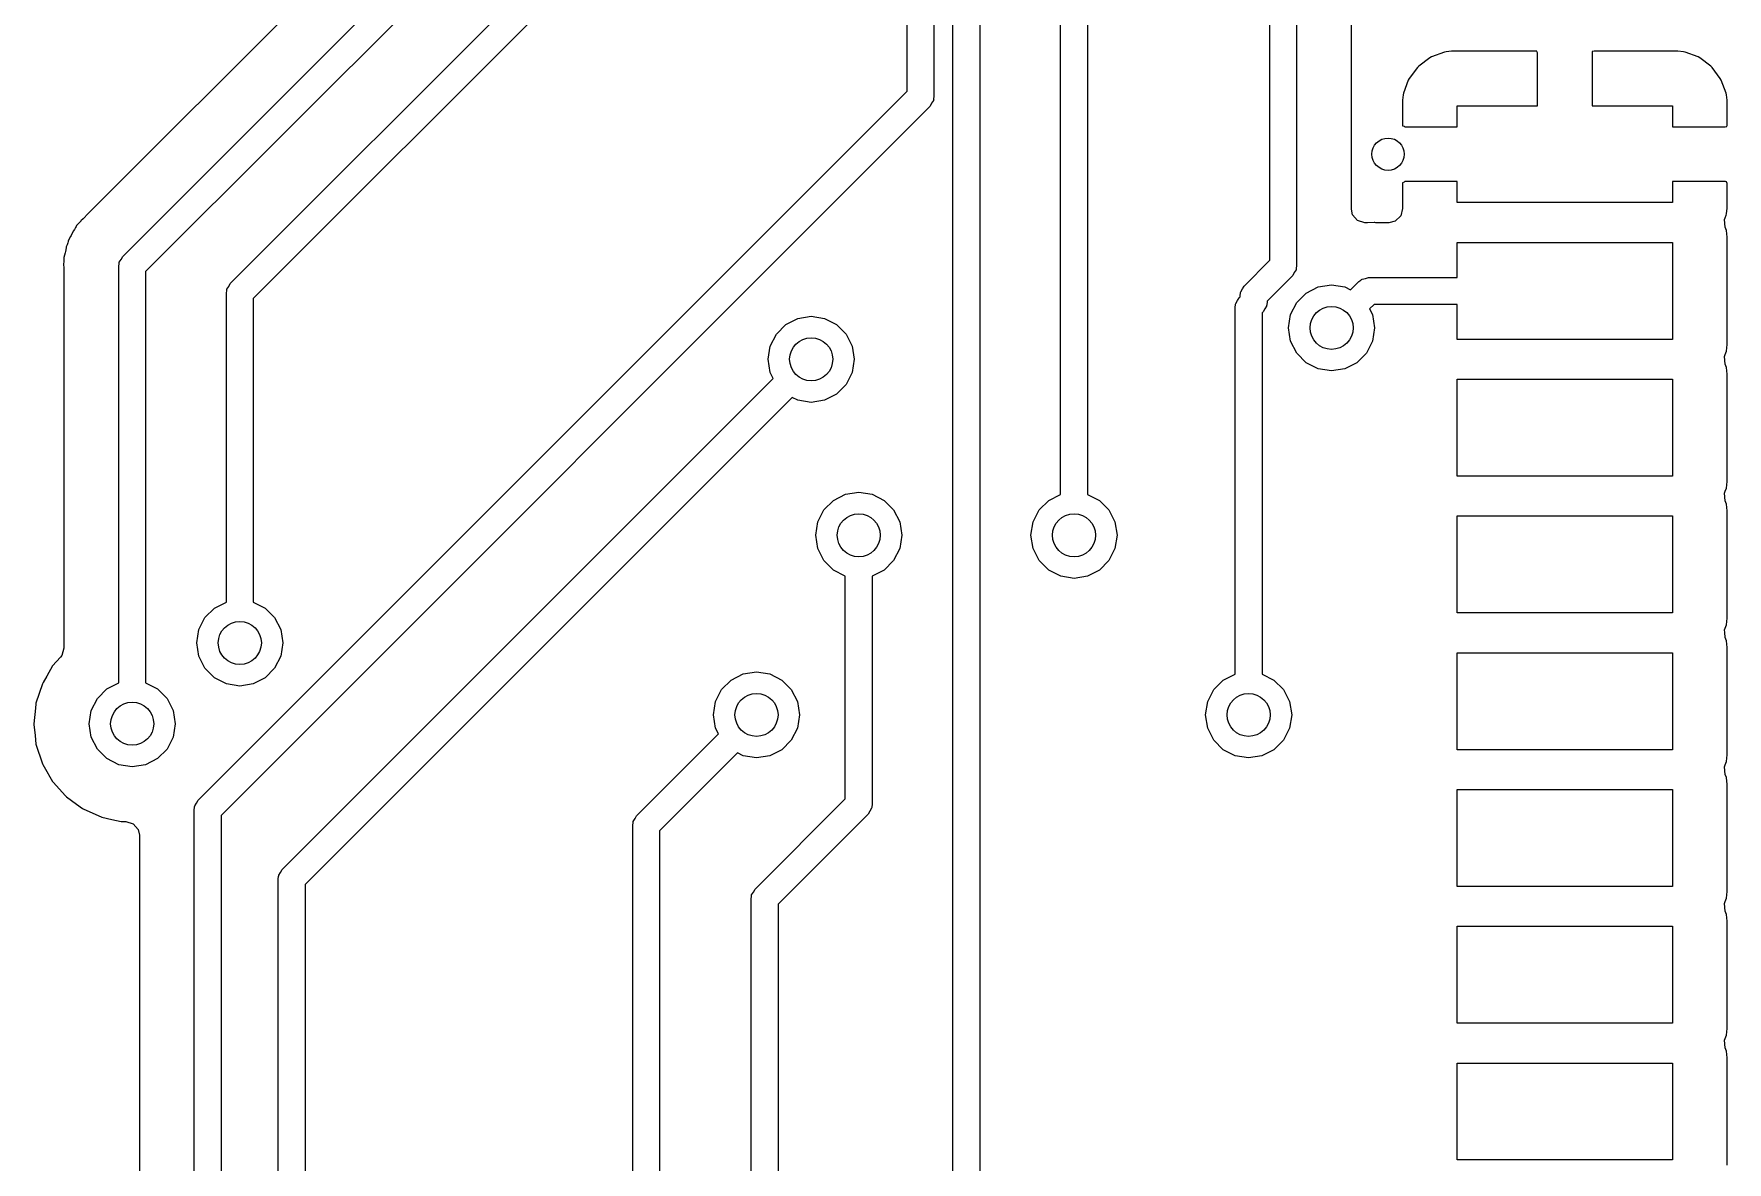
# Model space of a CAD drawing. Extents: x 1.82 to 8.48, y -4.98 to -0.82.
# Drawn here: x 6.736 to 7.355, y -3.084 to -2.671 of the extents above; entities that cross this region are included whole.
import ezdxf

# ---------------------------------------------------------------- set-up
doc = ezdxf.new("R2010")
doc.units = 0
doc.header["$MEASUREMENT"] = 0
doc.layers.add('BLACK', color=7, linetype='CONTINUOUS')

msp = doc.modelspace()

# ---------------------------------------------------------------- linework, layer by layer
at = {"layer": 'BLACK', "linetype": 'CONTINUOUS'}
for p, q in [((6.76817, -2.75243), (6.98327, -2.53733)), ((6.99167, -2.54285), (6.77657, -2.75794)), ((6.80754, -2.76227), (7.02264, -2.54717)), ((7.03104, -2.55269), (6.81594, -2.76779)), ((7.05508, -2.6919), (7.05508, -2.6203)), ((7.06492, -2.6203), (7.06492, -2.69394)), ((7.07185, -3.30929), (7.07185, -2.62335)), ((7.08169, -2.62539), (7.08169, -3.32382)), ((7.11122, -2.83938), (7.11122, -2.62386)), ((7.12106, -2.6259), (7.12106, -2.83938)), ((7.18772, -2.7538), (7.18772, -2.62736)), ((7.19756, -2.6294), (7.19756, -2.75584)), ((6.85894, -2.63335), (6.75621, -2.73608)), ((7.21758, -2.7351), (7.21758, -2.63974)), ((7.24627, -2.67977), (7.24225, -2.68278)), ((7.24689, -2.67944), (7.24627, -2.67977)), ((7.25163, -2.67766), (7.24689, -2.67944)), ((7.25223, -2.67752), (7.25163, -2.67766)), ((7.25423, -2.6773), (7.25223, -2.67752)), ((7.2545, -2.67728), (7.25423, -2.6773)), ((7.2851, -2.67728), (7.2545, -2.67728)), ((7.2854, -2.67735), (7.2851, -2.67728)), ((7.28545, -2.6774), (7.2854, -2.67735)), ((7.28563, -2.678), (7.28545, -2.6774)), ((7.28563, -2.69728), (7.28563, -2.678)), ((7.3057, -2.67751), (7.30563, -2.67782)), ((7.30563, -2.67782), (7.30563, -2.69728)), ((7.30574, -2.67746), (7.3057, -2.67751)), ((7.30634, -2.67728), (7.30574, -2.67746)), ((7.33676, -2.67728), (7.30634, -2.67728)), ((7.33703, -2.6773), (7.33676, -2.67728)), ((7.33903, -2.67752), (7.33703, -2.6773)), ((7.33963, -2.67766), (7.33903, -2.67752)), ((7.34437, -2.67944), (7.33963, -2.67766)), ((7.34499, -2.67977), (7.34437, -2.67944)), ((7.349, -2.68278), (7.34499, -2.67977)), ((7.23875, -2.6873), (7.23841, -2.68791)), ((7.24176, -2.68328), (7.23875, -2.6873)), ((7.24225, -2.68278), (7.24176, -2.68328)), ((7.3495, -2.68328), (7.349, -2.68278)), ((7.35251, -2.6873), (7.3495, -2.68328)), ((7.35285, -2.68791), (7.35251, -2.6873)), ((6.79575, -2.95123), (7.05508, -2.6919)), ((7.06492, -2.69394), (7.0648, -2.6948)), ((7.23649, -2.69325), (7.23627, -2.69526)), ((7.23663, -2.69265), (7.23649, -2.69325)), ((7.23841, -2.68791), (7.23663, -2.69265)), ((7.35463, -2.69265), (7.35285, -2.68791)), ((7.35477, -2.69325), (7.35463, -2.69265)), ((7.35499, -2.69526), (7.35477, -2.69325)), ((7.06348, -2.69742), (6.80415, -2.95674)), ((7.06406, -2.69635), (7.06348, -2.69742)), ((7.06472, -2.69533), (7.06406, -2.69635)), ((7.06476, -2.69508), (7.06472, -2.69533)), ((7.06481, -2.69499), (7.06476, -2.69508)), ((7.0648, -2.6948), (7.06481, -2.69499)), ((7.23627, -2.69526), (7.23626, -2.69552)), ((7.23626, -2.69552), (7.23626, -2.70429)), ((7.25626, -2.705), (7.25626, -2.69728)), ((7.25626, -2.69728), (7.28563, -2.69728)), ((7.30563, -2.69728), (7.335, -2.69728)), ((7.335, -2.69728), (7.335, -2.705)), ((7.355, -2.69552), (7.35499, -2.69526)), ((7.355, -2.70447), (7.355, -2.69552)), ((7.23626, -2.70429), (7.23634, -2.70457)), ((7.23634, -2.70457), (7.23691, -2.70477)), ((7.23691, -2.70477), (7.23718, -2.705)), ((7.23718, -2.705), (7.25626, -2.705)), ((7.335, -2.705), (7.35429, -2.705)), ((7.35429, -2.705), (7.35489, -2.70482)), ((7.35489, -2.70482), (7.35493, -2.70477)), ((7.35493, -2.70477), (7.355, -2.70447)), ((7.23718, -2.725), (7.23691, -2.72523)), ((7.25626, -2.725), (7.23718, -2.725)), ((7.25626, -2.73272), (7.25626, -2.725)), ((7.35447, -2.725), (7.335, -2.725)), ((7.335, -2.725), (7.335, -2.73272)), ((7.35477, -2.72507), (7.35447, -2.725)), ((7.23628, -2.72546), (7.23626, -2.72553)), ((7.23626, -2.72553), (7.23626, -2.73448)), ((7.23691, -2.72523), (7.23628, -2.72546)), ((7.35482, -2.72511), (7.35477, -2.72507)), ((7.355, -2.72571), (7.35482, -2.72511)), ((7.355, -2.73448), (7.355, -2.72571)), ((6.75542, -2.73676), (6.75379, -2.73849)), ((6.75563, -2.73654), (6.75542, -2.73676)), ((6.75588, -2.73637), (6.75563, -2.73654)), ((6.75621, -2.73608), (6.75588, -2.73637)), ((7.21803, -2.73716), (7.21758, -2.7351)), ((7.21986, -2.73927), (7.21803, -2.73716)), ((7.23628, -2.73483), (7.23564, -2.73755)), ((7.23626, -2.73448), (7.23628, -2.73483)), ((7.335, -2.73272), (7.25626, -2.73272)), ((7.35429, -2.73823), (7.35463, -2.73735)), ((7.35463, -2.73735), (7.35477, -2.73675)), ((7.35477, -2.73675), (7.35499, -2.73474)), ((7.35499, -2.73474), (7.355, -2.73448)), ((6.74989, -2.74339), (6.74932, -2.74471)), ((6.75002, -2.74311), (6.74989, -2.74339)), ((6.74989, -2.74339), (6.74989, -2.74339)), ((6.7505, -2.74248), (6.75002, -2.74311)), ((6.75093, -2.74183), (6.7505, -2.74248)), ((6.75117, -2.7414), (6.75093, -2.74183)), ((6.75132, -2.74113), (6.75117, -2.7414)), ((6.75117, -2.7414), (6.75117, -2.7414)), ((6.75251, -2.73986), (6.75132, -2.74113)), ((6.75281, -2.7395), (6.75251, -2.73986)), ((6.75291, -2.73938), (6.75281, -2.7395)), ((6.75369, -2.7386), (6.75291, -2.73938)), ((6.75379, -2.73849), (6.75369, -2.7386)), ((7.22254, -2.74006), (7.21986, -2.73927)), ((7.22338, -2.74006), (7.22254, -2.74006)), ((7.22353, -2.74006), (7.22338, -2.74006)), ((7.2259, -2.73998), (7.22353, -2.74006)), ((7.22622, -2.73997), (7.2259, -2.73998)), ((7.2259, -2.73998), (7.2259, -2.73998)), ((7.22651, -2.74004), (7.22622, -2.73997)), ((7.22695, -2.74006), (7.22651, -2.74004)), ((7.23133, -2.74006), (7.22695, -2.74006)), ((7.23363, -2.73949), (7.23133, -2.74006)), ((7.23564, -2.73755), (7.23363, -2.73949)), ((7.35409, -2.73893), (7.35429, -2.73823)), ((7.35429, -2.74171), (7.35409, -2.73893)), ((7.35475, -2.74294), (7.35429, -2.74171)), ((7.35502, -2.74539), (7.35475, -2.74294)), ((6.74746, -2.7492), (6.74724, -2.75061)), ((6.74751, -2.74889), (6.74746, -2.7492)), ((6.74746, -2.7492), (6.74746, -2.7492)), ((6.74783, -2.74816), (6.74751, -2.74889)), ((6.74808, -2.74742), (6.74783, -2.74816)), ((6.7482, -2.74695), (6.74808, -2.74742)), ((6.74828, -2.74665), (6.7482, -2.74695)), ((6.7482, -2.74695), (6.7482, -2.74695)), ((6.74912, -2.74513), (6.74828, -2.74665)), ((6.74932, -2.74471), (6.74912, -2.74513)), ((7.25626, -2.76008), (7.25626, -2.74728)), ((7.25626, -2.74728), (7.335, -2.74728)), ((7.335, -2.74728), (7.335, -2.78272)), ((7.35502, -2.78461), (7.35502, -2.74539)), ((6.74665, -2.75433), (6.74653, -2.75512)), ((6.74653, -2.75512), (6.74669, -2.75684)), ((6.74671, -2.75355), (6.74665, -2.75433)), ((6.74693, -2.75189), (6.74671, -2.75275)), ((6.74671, -2.75275), (6.74671, -2.75355)), ((6.74715, -2.75107), (6.74693, -2.75189)), ((6.74724, -2.75061), (6.74715, -2.75107)), ((6.76673, -2.75591), (6.76686, -2.75504)), ((6.76673, -2.90828), (6.76673, -2.75591)), ((6.76685, -2.75486), (6.7669, -2.75476)), ((6.76686, -2.75504), (6.76685, -2.75486)), ((6.7669, -2.75476), (6.76693, -2.75451)), ((6.76693, -2.75451), (6.76759, -2.75349)), ((6.76759, -2.75349), (6.76817, -2.75243)), ((7.17834, -2.76319), (7.18772, -2.7538)), ((7.19756, -2.75584), (7.19744, -2.75671)), ((6.74669, -2.75684), (6.74669, -2.75685)), ((6.74669, -2.75685), (6.74671, -2.75732)), ((6.74671, -2.75732), (6.74671, -2.89557)), ((6.77657, -2.75794), (6.77657, -2.90828)), ((7.19612, -2.75932), (7.18674, -2.7687)), ((7.1967, -2.75826), (7.19612, -2.75932)), ((7.19736, -2.75724), (7.1967, -2.75826)), ((7.1974, -2.75699), (7.19736, -2.75724)), ((7.19745, -2.75689), (7.1974, -2.75699)), ((7.19744, -2.75671), (7.19745, -2.75689)), ((7.21731, -2.76458), (7.22037, -2.76152)), ((7.22037, -2.76152), (7.22107, -2.761)), ((7.22107, -2.761), (7.22119, -2.76086)), ((7.22119, -2.76086), (7.2213, -2.76083)), ((7.2213, -2.76083), (7.2215, -2.76068)), ((7.2215, -2.76068), (7.22269, -2.76042)), ((7.22269, -2.76042), (7.22385, -2.76008)), ((7.22385, -2.76008), (7.25626, -2.76008)), ((6.8061, -2.76575), (6.80623, -2.76488)), ((6.8061, -2.87875), (6.8061, -2.76575)), ((6.80622, -2.7647), (6.80627, -2.7646)), ((6.80623, -2.76488), (6.80622, -2.7647)), ((6.80627, -2.7646), (6.80631, -2.76435)), ((6.80631, -2.76435), (6.80696, -2.76333)), ((6.80696, -2.76333), (6.80754, -2.76227)), ((6.81594, -2.76779), (6.81594, -2.87875)), ((7.17594, -2.76853), (7.17652, -2.76747)), ((7.17652, -2.76747), (7.1769, -2.76709)), ((7.1769, -2.76667), (7.17702, -2.7658)), ((7.1769, -2.76709), (7.1769, -2.76667)), ((7.17701, -2.76562), (7.17706, -2.76552)), ((7.17702, -2.7658), (7.17701, -2.76562)), ((7.17706, -2.76552), (7.1771, -2.76527)), ((7.1771, -2.76527), (7.17776, -2.76425)), ((7.17776, -2.76425), (7.17834, -2.76319)), ((7.19761, -2.76924), (7.2011, -2.76576)), ((7.2011, -2.76576), (7.20549, -2.76352)), ((7.20549, -2.76352), (7.21035, -2.76275)), ((7.21035, -2.76275), (7.21522, -2.76352)), ((7.21522, -2.76352), (7.21731, -2.76458)), ((7.01513, -2.77502), (7.02, -2.77425)), ((7.02, -2.77425), (7.02487, -2.77502)), ((7.17508, -2.77095), (7.1752, -2.77008)), ((7.17508, -2.90505), (7.17508, -2.77095)), ((7.17519, -2.7699), (7.17524, -2.7698)), ((7.1752, -2.77008), (7.17519, -2.7699)), ((7.17524, -2.7698), (7.17528, -2.76955)), ((7.17528, -2.76955), (7.17594, -2.76853)), ((7.1853, -2.77261), (7.18492, -2.77299)), ((7.18492, -2.77299), (7.18492, -2.90505)), ((7.18588, -2.77155), (7.1853, -2.77261)), ((7.18654, -2.77053), (7.18588, -2.77155)), ((7.18657, -2.77028), (7.18654, -2.77053)), ((7.18662, -2.77018), (7.18657, -2.77028)), ((7.18674, -2.76913), (7.18661, -2.77)), ((7.18661, -2.77), (7.18662, -2.77018)), ((7.18674, -2.7687), (7.18674, -2.76913)), ((7.1946, -2.7785), (7.19537, -2.77363)), ((7.19537, -2.77363), (7.19761, -2.76924)), ((7.22589, -2.76992), (7.22427, -2.77154)), ((7.22427, -2.77154), (7.22533, -2.77363)), ((7.22533, -2.77363), (7.2261, -2.7785)), ((7.25626, -2.76992), (7.22589, -2.76992)), ((7.25626, -2.78272), (7.25626, -2.76992)), ((7.00502, -2.78513), (7.00726, -2.78074)), ((7.00726, -2.78074), (7.01074, -2.77726)), ((7.01074, -2.77726), (7.01513, -2.77502)), ((7.02487, -2.77502), (7.02926, -2.77726)), ((7.02926, -2.77726), (7.03274, -2.78074)), ((7.03274, -2.78074), (7.03498, -2.78513)), ((7.19537, -2.78336), (7.1946, -2.7785)), ((7.2261, -2.7785), (7.22533, -2.78336)), ((7.00425, -2.79), (7.00502, -2.78513)), ((7.03498, -2.78513), (7.03575, -2.79)), ((7.19761, -2.78775), (7.19537, -2.78336)), ((7.22533, -2.78336), (7.22309, -2.78775)), ((7.335, -2.78272), (7.25626, -2.78272)), ((7.35475, -2.78706), (7.35502, -2.78461)), ((7.00502, -2.79487), (7.00425, -2.79)), ((7.03575, -2.79), (7.03498, -2.79487)), ((7.2011, -2.79124), (7.19761, -2.78775)), ((7.20549, -2.79347), (7.2011, -2.79124)), ((7.21961, -2.79124), (7.21522, -2.79347)), ((7.22309, -2.78775), (7.21961, -2.79124)), ((7.3541, -2.78895), (7.3543, -2.78826)), ((7.3543, -2.79174), (7.3541, -2.78895)), ((7.3543, -2.78826), (7.35475, -2.78706)), ((7.35475, -2.79294), (7.3543, -2.79174)), ((7.35502, -2.79539), (7.35475, -2.79294)), ((6.82652, -2.97652), (7.00609, -2.79695)), ((7.00609, -2.79695), (7.00502, -2.79487)), ((7.03274, -2.79926), (7.02926, -2.80274)), ((7.03498, -2.79487), (7.03274, -2.79926)), ((7.21035, -2.79425), (7.20549, -2.79347)), ((7.21522, -2.79347), (7.21035, -2.79425)), ((7.25626, -2.83272), (7.25626, -2.79728)), ((7.25626, -2.79728), (7.335, -2.79728)), ((7.335, -2.79728), (7.335, -2.83272)), ((7.35502, -2.83461), (7.35502, -2.79539)), ((7.01305, -2.80391), (6.83492, -2.98204)), ((7.01513, -2.80498), (7.01305, -2.80391)), ((7.02, -2.80575), (7.01513, -2.80498)), ((7.02487, -2.80498), (7.02, -2.80575)), ((7.02926, -2.80274), (7.02487, -2.80498)), ((7.335, -2.83272), (7.25626, -2.83272)), ((7.35475, -2.83706), (7.35502, -2.83461)), ((7.02466, -2.84507), (7.02815, -2.84159)), ((7.02815, -2.84159), (7.03254, -2.83935)), ((7.03254, -2.83935), (7.0374, -2.83858)), ((7.0374, -2.83858), (7.04227, -2.83935)), ((7.04227, -2.83935), (7.04666, -2.84159)), ((7.04666, -2.84159), (7.05014, -2.84507)), ((7.1034, -2.84507), (7.10689, -2.84159)), ((7.10689, -2.84159), (7.11122, -2.83938)), ((7.12106, -2.83938), (7.1254, -2.84159)), ((7.1254, -2.84159), (7.12888, -2.84507)), ((7.3541, -2.83895), (7.3543, -2.83826)), ((7.3543, -2.84174), (7.3541, -2.83895)), ((7.3543, -2.83826), (7.35475, -2.83706)), ((7.35475, -2.84294), (7.3543, -2.84174)), ((7.02242, -2.84946), (7.02466, -2.84507)), ((7.05014, -2.84507), (7.05238, -2.84946)), ((7.10116, -2.84946), (7.1034, -2.84507)), ((7.12888, -2.84507), (7.13112, -2.84946)), ((7.25626, -2.88272), (7.25626, -2.84728)), ((7.25626, -2.84728), (7.335, -2.84728)), ((7.335, -2.84728), (7.335, -2.88272)), ((7.35502, -2.84539), (7.35475, -2.84294)), ((7.35502, -2.88461), (7.35502, -2.84539)), ((7.02165, -2.85433), (7.02242, -2.84946)), ((7.02242, -2.8592), (7.02165, -2.85433)), ((7.05238, -2.84946), (7.05315, -2.85433)), ((7.05315, -2.85433), (7.05238, -2.8592)), ((7.10039, -2.85433), (7.10116, -2.84946)), ((7.10116, -2.8592), (7.10039, -2.85433)), ((7.13112, -2.84946), (7.13189, -2.85433)), ((7.13189, -2.85433), (7.13112, -2.8592)), ((7.02466, -2.86359), (7.02242, -2.8592)), ((7.05238, -2.8592), (7.05014, -2.86359)), ((7.1034, -2.86359), (7.10116, -2.8592)), ((7.13112, -2.8592), (7.12888, -2.86359)), ((7.02815, -2.86707), (7.02466, -2.86359)), ((7.03248, -2.86928), (7.02815, -2.86707)), ((7.04666, -2.86707), (7.04232, -2.86928)), ((7.05014, -2.86359), (7.04666, -2.86707)), ((7.10689, -2.86707), (7.1034, -2.86359)), ((7.11128, -2.86931), (7.10689, -2.86707)), ((7.1254, -2.86707), (7.12101, -2.86931)), ((7.12888, -2.86359), (7.1254, -2.86707)), ((7.03248, -2.95072), (7.03248, -2.86928)), ((7.04232, -2.86928), (7.04232, -2.95276)), ((7.11614, -2.87008), (7.11128, -2.86931)), ((7.12101, -2.86931), (7.11614, -2.87008)), ((6.80177, -2.88096), (6.8061, -2.87875)), ((6.81594, -2.87875), (6.82028, -2.88096)), ((6.79605, -2.88883), (6.79828, -2.88444)), ((6.79828, -2.88444), (6.80177, -2.88096)), ((6.82028, -2.88096), (6.82376, -2.88444)), ((6.82376, -2.88444), (6.826, -2.88883)), ((7.335, -2.88272), (7.25626, -2.88272)), ((7.35475, -2.88706), (7.35502, -2.88461)), ((6.79528, -2.8937), (6.79605, -2.88883)), ((6.826, -2.88883), (6.82677, -2.8937)), ((7.3541, -2.88895), (7.3543, -2.88826)), ((7.35417, -2.88992), (7.3541, -2.88895)), ((7.3543, -2.89174), (7.35417, -2.88992)), ((7.3543, -2.88826), (7.35475, -2.88706)), ((7.35475, -2.89294), (7.3543, -2.89174)), ((6.74593, -2.89825), (6.74544, -2.89889)), ((6.74671, -2.89557), (6.74593, -2.89825)), ((6.79605, -2.89857), (6.79528, -2.8937)), ((6.82677, -2.8937), (6.826, -2.89857)), ((7.25626, -2.93272), (7.25626, -2.89728)), ((7.25626, -2.89728), (7.335, -2.89728)), ((7.335, -2.89728), (7.335, -2.93272)), ((7.35502, -2.89539), (7.35475, -2.89294)), ((7.35502, -2.93461), (7.35502, -2.89539)), ((6.74256, -2.90209), (6.7404, -2.90582)), ((6.74544, -2.89889), (6.74256, -2.90209)), ((6.79828, -2.90296), (6.79605, -2.89857)), ((6.80177, -2.90644), (6.79828, -2.90296)), ((6.82376, -2.90296), (6.82028, -2.90644)), ((6.826, -2.89857), (6.82376, -2.90296)), ((6.99513, -2.90502), (7, -2.90425)), ((7, -2.90425), (7.00487, -2.90502)), ((6.7388, -2.9086), (6.73647, -2.91575)), ((6.73908, -2.90811), (6.7388, -2.9086)), ((6.7404, -2.90582), (6.73908, -2.90811)), ((6.75891, -2.91397), (6.7624, -2.91049)), ((6.7624, -2.91049), (6.76673, -2.90828)), ((6.77657, -2.90828), (6.78091, -2.91049)), ((6.78091, -2.91049), (6.78439, -2.91397)), ((6.80616, -2.90868), (6.80177, -2.90644)), ((6.81102, -2.90945), (6.80616, -2.90868)), ((6.81589, -2.90868), (6.81102, -2.90945)), ((6.82028, -2.90644), (6.81589, -2.90868)), ((6.98502, -2.91513), (6.98726, -2.91074)), ((6.98726, -2.91074), (6.99074, -2.90726)), ((6.99074, -2.90726), (6.99513, -2.90502)), ((7.00487, -2.90502), (7.00926, -2.90726)), ((7.00926, -2.90726), (7.01274, -2.91074)), ((7.01274, -2.91074), (7.01498, -2.91513)), ((7.16502, -2.91513), (7.16726, -2.91074)), ((7.16726, -2.91074), (7.17074, -2.90726)), ((7.17074, -2.90726), (7.17508, -2.90505)), ((7.18492, -2.90505), (7.18926, -2.90726)), ((7.18926, -2.90726), (7.19274, -2.91074)), ((7.19274, -2.91074), (7.19498, -2.91513)), ((6.73645, -2.91601), (6.73629, -2.91753)), ((6.73647, -2.91575), (6.73645, -2.91601)), ((6.73645, -2.91601), (6.73645, -2.91601)), ((6.75668, -2.91836), (6.75891, -2.91397)), ((6.78439, -2.91397), (6.78663, -2.91836)), ((6.98425, -2.92), (6.98502, -2.91513)), ((7.01498, -2.91513), (7.01575, -2.92)), ((7.16425, -2.92), (7.16502, -2.91513)), ((7.19498, -2.91513), (7.19575, -2.92)), ((6.73629, -2.91753), (6.73569, -2.92323)), ((6.73569, -2.92323), (6.73572, -2.92349)), ((6.75591, -2.92323), (6.75668, -2.91836)), ((6.75668, -2.92809), (6.75591, -2.92323)), ((6.78663, -2.91836), (6.7874, -2.92323)), ((6.7874, -2.92323), (6.78663, -2.92809)), ((6.98502, -2.92487), (6.98425, -2.92)), ((7.01575, -2.92), (7.01498, -2.92487)), ((7.16502, -2.92487), (7.16425, -2.92)), ((7.19575, -2.92), (7.19498, -2.92487)), ((6.73572, -2.92349), (6.73614, -2.92748)), ((6.73614, -2.92748), (6.73647, -2.93071)), ((6.75891, -2.93248), (6.75668, -2.92809)), ((6.78663, -2.92809), (6.78439, -2.93248)), ((6.95617, -2.95687), (6.98609, -2.92695)), ((6.98609, -2.92695), (6.98502, -2.92487)), ((7.01274, -2.92926), (7.00926, -2.93274)), ((7.01498, -2.92487), (7.01274, -2.92926)), ((7.16726, -2.92926), (7.16502, -2.92487)), ((7.17074, -2.93274), (7.16726, -2.92926)), ((7.19274, -2.92926), (7.18926, -2.93274)), ((7.19498, -2.92487), (7.19274, -2.92926)), ((6.73647, -2.93071), (6.7388, -2.93786)), ((6.7624, -2.93597), (6.75891, -2.93248)), ((6.78439, -2.93248), (6.78091, -2.93597)), ((6.99305, -2.93391), (6.96457, -2.96239)), ((6.99513, -2.93498), (6.99305, -2.93391)), ((7, -2.93575), (6.99513, -2.93498)), ((7.00487, -2.93498), (7, -2.93575)), ((7.00926, -2.93274), (7.00487, -2.93498)), ((7.17513, -2.93498), (7.17074, -2.93274)), ((7.18, -2.93575), (7.17513, -2.93498)), ((7.18487, -2.93498), (7.18, -2.93575)), ((7.18926, -2.93274), (7.18487, -2.93498)), ((7.335, -2.93272), (7.25626, -2.93272)), ((7.35475, -2.93706), (7.35502, -2.93461)), ((6.7388, -2.93786), (6.73893, -2.93808)), ((6.73893, -2.93808), (6.73893, -2.93808)), ((6.73893, -2.93808), (6.73943, -2.93895)), ((6.73943, -2.93895), (6.74256, -2.94437)), ((6.76679, -2.93821), (6.7624, -2.93597)), ((6.77165, -2.93898), (6.76679, -2.93821)), ((6.77652, -2.93821), (6.77165, -2.93898)), ((6.78091, -2.93597), (6.77652, -2.93821)), ((7.3541, -2.93895), (7.3543, -2.93826)), ((7.3543, -2.94174), (7.3541, -2.93895)), ((7.3543, -2.93826), (7.35475, -2.93706)), ((7.35475, -2.94294), (7.3543, -2.94174)), ((6.74256, -2.94437), (6.74273, -2.94456)), ((6.74273, -2.94456), (6.74273, -2.94456)), ((6.74273, -2.94456), (6.74725, -2.94957)), ((7.25626, -2.98272), (7.25626, -2.94728)), ((7.25626, -2.94728), (7.335, -2.94728)), ((7.335, -2.94728), (7.335, -2.98272)), ((7.35502, -2.94539), (7.35475, -2.94294)), ((7.35502, -2.98461), (7.35502, -2.94539)), ((6.74725, -2.94957), (6.74759, -2.94996)), ((6.74759, -2.94996), (6.75124, -2.95261)), ((6.75124, -2.95261), (6.75344, -2.9542)), ((6.75344, -2.9542), (6.75367, -2.95437)), ((6.79431, -2.95471), (6.79444, -2.95384)), ((6.79442, -2.95366), (6.79448, -2.95356)), ((6.79444, -2.95384), (6.79442, -2.95366)), ((6.79448, -2.95356), (6.79451, -2.95331)), ((6.79451, -2.95331), (6.79517, -2.95229)), ((6.79517, -2.95229), (6.79575, -2.95123)), ((6.99947, -2.98372), (7.03248, -2.95072)), ((7.04212, -2.95415), (7.04146, -2.95517)), ((7.04216, -2.9539), (7.04212, -2.95415)), ((7.04221, -2.9538), (7.04216, -2.9539)), ((7.04232, -2.95276), (7.0422, -2.95362)), ((7.0422, -2.95362), (7.04221, -2.9538)), ((6.75367, -2.95437), (6.75391, -2.95448)), ((6.75391, -2.95448), (6.75391, -2.95448)), ((6.75391, -2.95448), (6.75919, -2.95683)), ((6.75919, -2.95683), (6.76054, -2.95743)), ((6.76054, -2.95743), (6.76422, -2.95821)), ((6.76422, -2.95821), (6.76764, -2.95894)), ((6.76764, -2.95894), (6.76764, -2.95894)), ((6.76764, -2.95894), (6.76789, -2.959)), ((6.76789, -2.959), (6.76933, -2.959)), ((6.76933, -2.959), (6.77201, -2.95978)), ((6.77201, -2.95978), (6.77384, -2.9619)), ((6.79431, -3.9677), (6.79431, -2.95471)), ((6.80415, -2.95674), (6.80415, -3.96566)), ((6.95472, -2.96035), (6.95485, -2.95949)), ((6.95472, -3.30807), (6.95472, -2.96035)), ((6.95484, -2.95931), (6.95489, -2.95921)), ((6.95485, -2.95949), (6.95484, -2.95931)), ((6.95489, -2.95921), (6.95493, -2.95896)), ((6.95493, -2.95896), (6.95558, -2.95794)), ((6.95558, -2.95794), (6.95617, -2.95687)), ((7.04088, -2.95624), (7.00787, -2.98924)), ((7.04146, -2.95517), (7.04088, -2.95624)), ((6.77384, -2.9619), (6.77429, -2.96396)), ((6.77429, -2.96396), (6.77429, -3.9646)), ((6.96457, -2.96239), (6.96457, -3.30995)), ((6.82519, -2.97895), (6.82524, -2.97885)), ((6.8252, -2.97913), (6.82519, -2.97895)), ((6.82524, -2.97885), (6.82528, -2.9786)), ((6.82528, -2.9786), (6.82594, -2.97758)), ((6.82594, -2.97758), (6.82652, -2.97652)), ((6.82508, -2.98), (6.8252, -2.97913)), ((6.82508, -3.30976), (6.82508, -2.98)), ((6.83492, -2.98204), (6.83492, -3.30807)), ((6.99823, -2.98581), (6.99889, -2.98479)), ((6.99889, -2.98479), (6.99947, -2.98372)), ((7.335, -2.98272), (7.25626, -2.98272)), ((7.35475, -2.98706), (7.35502, -2.98461)), ((6.99803, -2.9872), (6.99816, -2.98634)), ((6.99803, -3.59646), (6.99803, -2.9872)), ((6.99814, -2.98616), (6.9982, -2.98606)), ((6.99816, -2.98634), (6.99814, -2.98616)), ((6.9982, -2.98606), (6.99823, -2.98581)), ((7.00787, -2.98924), (7.00787, -3.60005)), ((7.3541, -2.98895), (7.3543, -2.98826)), ((7.3543, -2.99174), (7.3541, -2.98895)), ((7.3543, -2.98826), (7.35475, -2.98706)), ((7.25626, -3.03272), (7.25626, -2.99728)), ((7.25626, -2.99728), (7.335, -2.99728)), ((7.335, -2.99728), (7.335, -3.03272)), ((7.35475, -2.99294), (7.3543, -2.99174)), ((7.35502, -2.99539), (7.35475, -2.99294)), ((7.35502, -3.03461), (7.35502, -2.99539)), ((7.335, -3.03272), (7.25626, -3.03272)), ((7.35475, -3.03706), (7.35502, -3.03461)), ((7.3541, -3.03895), (7.3543, -3.03826)), ((7.3543, -3.04174), (7.3541, -3.03895)), ((7.3543, -3.03826), (7.35475, -3.03706)), ((7.35475, -3.04294), (7.3543, -3.04174)), ((7.35502, -3.04539), (7.35475, -3.04294)), ((7.35502, -3.08461), (7.35502, -3.04539)), ((7.25626, -3.08272), (7.25626, -3.04728)), ((7.25626, -3.04728), (7.335, -3.04728)), ((7.335, -3.04728), (7.335, -3.08272)), ((7.335, -3.08272), (7.25626, -3.08272))]:
    msp.add_line(p, q, dxfattribs=at)
at = {"layer": 'BLACK'}
for centre, radius in [((7.231, -2.715), 0.00591), ((7.21035, -2.7785), 0.00787), ((7.02, -2.79), 0.00787), ((7.0374, -2.85433), 0.00787), ((7.11614, -2.85433), 0.00787), ((6.81102, -2.8937), 0.00787), ((6.77165, -2.92323), 0.00787), ((7, -2.92), 0.00787), ((7.18, -2.92), 0.00787)]:
    msp.add_circle(centre, radius, dxfattribs=at)

doc.saveas('drawing.dxf')
